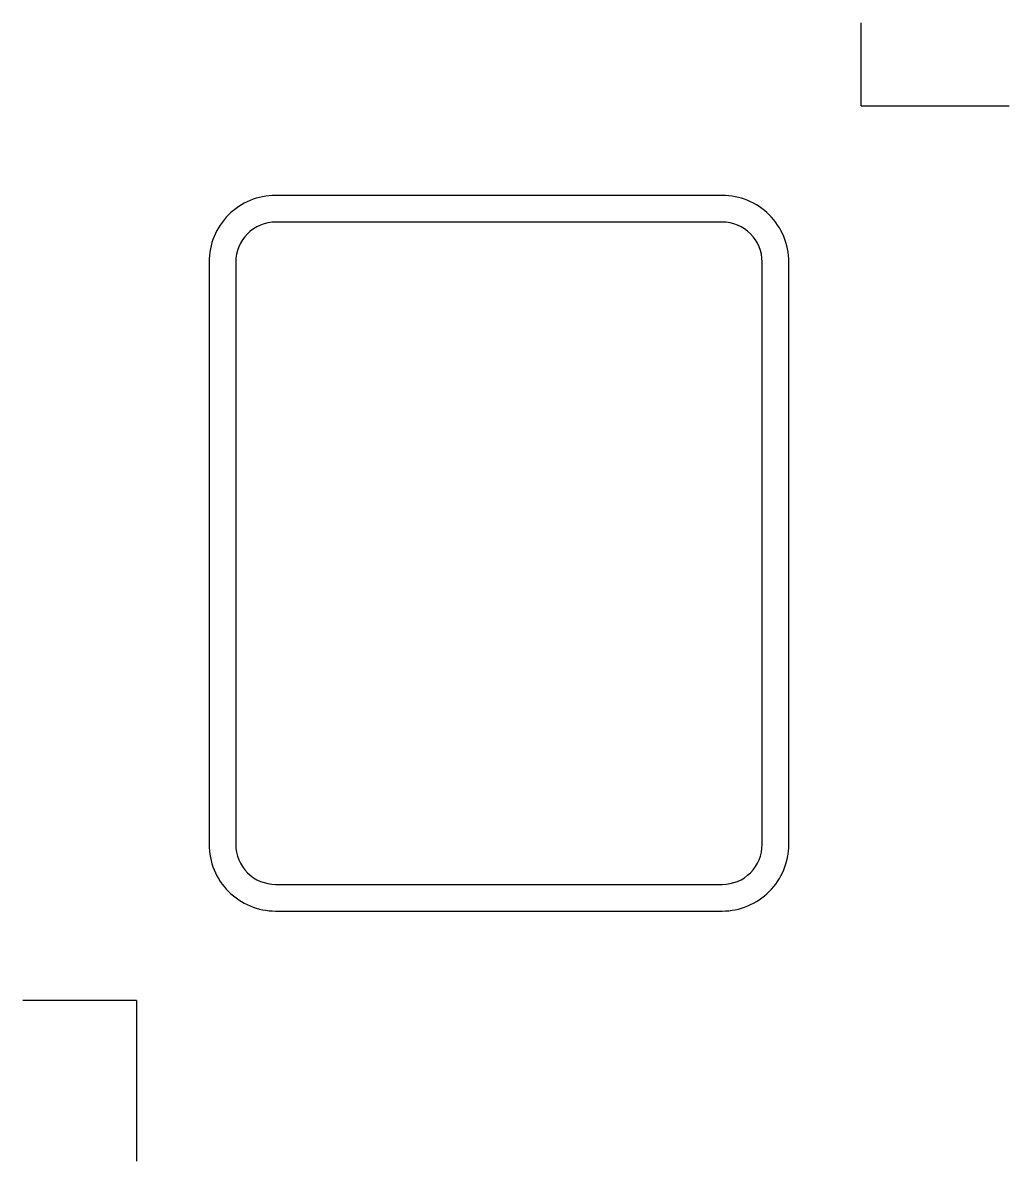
# Model space of a CAD drawing. Header units: inches. Extents: x -80 to 291, y -104 to 324.
import ezdxf

# ---------------------------------------------------------------- set-up
doc = ezdxf.new("R2010")
doc.units = ezdxf.units.IN
doc.header["$MEASUREMENT"] = 0

# ---------------------------------------------------------------- blocks, each defined once
blk = doc.blocks.new('A$C28651')
at = {"color": 28, "true_color": 0x281515}
for points in [[(-83.88, -134.35), (83.88, -134.35, 0.414214), (108.88, -109.35), (108.88, 109.35, 0.414214), (83.88, 134.35), (-83.88, 134.35, 0.414214), (-108.88, 109.35), (-108.88, -109.35, 0.414214)], [(-83.88, -124.35), (83.88, -124.35, 0.414214), (98.88, -109.35), (98.88, 109.35, 0.414214), (83.88, 124.35), (-83.88, 124.35, 0.414214), (-98.88, 109.35), (-98.88, -109.35, 0.414214)]]:
    blk.add_lwpolyline(points, format="xyb", close=True, dxfattribs=at)

msp = doc.modelspace()

# ---------------------------------------------------------------- linework, layer by layer
for p, q in [((234.99, 292.28), (234.99, 323.52)), ((234.99, 292.28), (290.58, 292.28)), ((-37.22, -43.59), (-79.99, -43.59)), ((-37.22, -43.59), (-37.22, -103.95))]:
    msp.add_line(p, q)

# ---------------------------------------------------------------- block references
at = {"color": 1, "ltscale": 5}
msp.add_blockref('A$C28651', (98.88, 124.35), dxfattribs=at)

doc.saveas('drawing.dxf')
